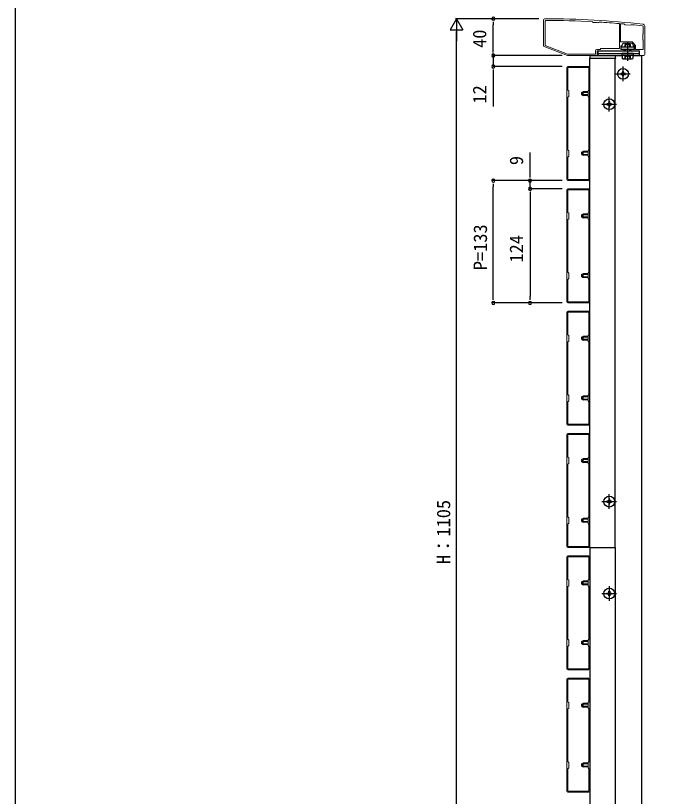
# Model space of a CAD drawing. Units: millimetres, scale not verified. Extents: x -1386 to 1386, y -2240 to 2242.
# Drawn here: x -1386 to -662, y 610 to 1459 of the extents above; entities that cross this region are included whole.
import ezdxf
from ezdxf.enums import TextEntityAlignment as Align

# ---------------------------------------------------------------- set-up
doc = ezdxf.new("R2010")
doc.units = ezdxf.units.MM
doc.header["$LTSCALE"] = 8
doc.layers.add('0-2_YKK_11', color=7, linetype='Continuous', lineweight=18)
for name, color, linetype in [('0-3_YKK_12', 2, 'Continuous'), ('0-4_YKK_13', 4, 'Continuous'), ('0-5_YKK_D', 6, 'Continuous'), ('0-6_YKK_ZWAK', 7, 'Continuous')]:
    doc.layers.add(name, color=color, linetype=linetype)
doc.styles.add('ＭＳ ゴシック', font='')
doc.styles.get('ＭＳ ゴシック').set_extended_font_data('MS Gothic')

msp = doc.modelspace()

# ---------------------------------------------------------------- linework, layer by layer
at = {"layer": '0-2_YKK_11'}
for p, q in [((-812.5, 1453.744), (-812.5, 1426.43)), ((-702.5, 1416.744), (-702.5, 1447.744)), ((-811.859, 1425.497), (-786.5, 1415.744)), ((-787, 1402.744), (-787, 1280.744)), ((-763, 1403.744), (-786, 1403.744)), ((-762, 1280.744), (-762, 1402.744)), ((-785.9, 1370.344), (-785.9, 1313.144)), ((-786, 1279.744), (-763, 1279.744)), ((-787, 1269.744), (-787, 1147.744)), ((-763, 1270.744), (-786, 1270.744)), ((-762, 1147.744), (-762, 1269.744)), ((-785.9, 1237.344), (-785.9, 1180.144)), ((-786, 1146.744), (-763, 1146.744)), ((-763, 1137.744), (-786, 1137.744)), ((-787, 1136.744), (-787, 1014.744)), ((-762, 1014.744), (-762, 1136.744)), ((-785.9, 1104.344), (-785.9, 1047.144)), ((-786, 1013.744), (-763, 1013.744)), ((-787, 1003.744), (-787, 881.744)), ((-763, 1004.744), (-786, 1004.744)), ((-762, 881.744), (-762, 1003.744)), ((-785.9, 971.344), (-785.9, 914.144)), ((-786, 880.744), (-763, 880.744)), ((-787, 870.744), (-787, 748.744)), ((-763, 871.744), (-786, 871.744)), ((-762, 748.744), (-762, 870.744)), ((-785.9, 838.344), (-785.9, 781.144)), ((-786, 747.744), (-763, 747.744)), ((-763, 738.744), (-786, 738.744)), ((-787, 737.744), (-787, 615.744)), ((-762, 615.744), (-762, 737.744)), ((-785.9, 705.344), (-785.9, 648.144)), ((-786, 614.744), (-763, 614.744))]:
    msp.add_line(p, q, dxfattribs=at)
for points in [[(-810.5, 1452.94), (-810.5, 1426.582), (-786.221, 1417.244), (-756, 1417.244)], [(-758.515, 1451.715), (-758.723, 1451.815), (-759.213, 1452.366), (-759.421, 1452.466)], [(-751.789, 1452.02), (-752.007, 1451.945), (-752.557, 1451.455), (-752.775, 1451.379)], [(-754.5, 1422.244), (-751, 1422.244), (-750, 1423.244), (-729.7, 1423.244), (-729.7, 1450.123), (-729.975, 1450.422)], [(-728.374, 1450.285), (-728.7, 1449.986), (-728.7, 1430.444)], [(-728.7, 1449.986), (-728.7, 1430.444), (-721, 1430.444), (-716.003, 1430.444), (-712.3, 1426.741), (-712.3, 1422.244), (-704, 1422.244), (-704, 1432.244), (-704.5, 1432.744), (-704.5, 1438.744), (-704, 1439.244), (-704, 1446.994)], [(-716.869, 1449.23), (-717.09, 1449.162), (-717.744, 1448.619), (-723.718, 1449.173), (-724.268, 1449.835), (-724.472, 1449.942)], [(-786.5, 1415.744), (-754, 1415.744), (-754, 1420.744), (-725, 1420.744), (-725, 1422.244), (-728.5, 1422.244), (-728.5, 1426.244), (-727, 1426.244), (-727, 1427.744), (-725.5, 1429.244), (-721.458, 1429.244), (-721.275, 1429.364), (-720.725, 1429.364), (-720.542, 1429.244), (-716.5, 1429.244), (-715, 1427.744), (-715, 1426.244), (-713.5, 1426.244), (-713.5, 1422.244), (-717, 1422.244), (-717, 1420.744), (-708, 1420.744), (-708, 1415.744), (-703.5, 1415.744)], [(-786.221, 1417.244), (-756, 1417.244), (-756, 1420.744)]]:
    msp.add_lwpolyline(points, dxfattribs=at)
for points in [[(-785.9, 1370.344), (-785.9, 1313.144), (-785, 1312.244), (-785, 1306.244), (-785.9, 1305.344), (-785.9, 1280.844), (-763.1, 1280.844), (-763.1, 1305.344), (-764, 1306.244), (-764, 1312.244), (-763.1, 1313.144), (-763.1, 1370.344), (-764, 1371.244), (-764, 1377.244), (-763.1, 1378.144), (-763.1, 1402.644), (-785.9, 1402.644), (-785.9, 1378.144), (-785, 1377.244), (-785, 1371.244)], [(-785.9, 1237.344), (-785.9, 1180.144), (-785, 1179.244), (-785, 1173.244), (-785.9, 1172.344), (-785.9, 1147.844), (-763.1, 1147.844), (-763.1, 1172.344), (-764, 1173.244), (-764, 1179.244), (-763.1, 1180.144), (-763.1, 1237.344), (-764, 1238.244), (-764, 1244.244), (-763.1, 1245.144), (-763.1, 1269.644), (-785.9, 1269.644), (-785.9, 1245.144), (-785, 1244.244), (-785, 1238.244)], [(-785.9, 1104.344), (-785.9, 1047.144), (-785, 1046.244), (-785, 1040.244), (-785.9, 1039.344), (-785.9, 1014.844), (-763.1, 1014.844), (-763.1, 1039.344), (-764, 1040.244), (-764, 1046.244), (-763.1, 1047.144), (-763.1, 1104.344), (-764, 1105.244), (-764, 1111.244), (-763.1, 1112.144), (-763.1, 1136.644), (-785.9, 1136.644), (-785.9, 1112.144), (-785, 1111.244), (-785, 1105.244)], [(-785.9, 971.344), (-785.9, 914.144), (-785, 913.244), (-785, 907.244), (-785.9, 906.344), (-785.9, 881.844), (-763.1, 881.844), (-763.1, 906.344), (-764, 907.244), (-764, 913.244), (-763.1, 914.144), (-763.1, 971.344), (-764, 972.244), (-764, 978.244), (-763.1, 979.144), (-763.1, 1003.644), (-785.9, 1003.644), (-785.9, 979.144), (-785, 978.244), (-785, 972.244)], [(-785.9, 838.344), (-785.9, 781.144), (-785, 780.244), (-785, 774.244), (-785.9, 773.344), (-785.9, 748.844), (-763.1, 748.844), (-763.1, 773.344), (-764, 774.244), (-764, 780.244), (-763.1, 781.144), (-763.1, 838.344), (-764, 839.244), (-764, 845.244), (-763.1, 846.144), (-763.1, 870.644), (-785.9, 870.644), (-785.9, 846.144), (-785, 845.244), (-785, 839.244)], [(-785.9, 705.344), (-785.9, 648.144), (-785, 647.244), (-785, 641.244), (-785.9, 640.344), (-785.9, 615.844), (-763.1, 615.844), (-763.1, 640.344), (-764, 641.244), (-764, 647.244), (-763.1, 648.144), (-763.1, 705.344), (-764, 706.244), (-764, 712.244), (-763.1, 713.144), (-763.1, 737.644), (-785.9, 737.644), (-785.9, 713.144), (-785, 712.244), (-785, 706.244)]]:
    msp.add_lwpolyline(points, close=True, dxfattribs=at)
for centre, radius, start, end in [((-810.5, 1453.744), 2, 89.80939, 179.99999), ((-809.5, 1452.94), 1, 89.75176, 180), ((-813.82, 455.752), 999.997, 83.71122, 89.80938), ((-813.82, 455.749), 998.2, 86.87597, 89.75176), ((-813.819, 455.767), 997.482, 86.49138, 86.82169), ((-813.822, 455.734), 998.215, 85.18167, 86.43713), ((-813.814, 455.825), 998.124, 84.86459, 85.08947), ((-813.82, 455.754), 998.195, 83.73506, 84.42628), ((-705, 1446.994), 1, 359.99999, 83.73507), ((-704.5, 1447.744), 2, 359.99999, 83.71124), ((-811.5, 1426.43), 1, 180.00003, 248.9625), ((-754.5, 1420.744), 1.5, 90.00001, 179.99999), ((-703.5, 1416.744), 1, 270.00001, 359.99999), ((-786, 1402.744), 1, 90.00001, 179.99999), ((-763, 1402.744), 1, 0.00001, 89.99999), ((-786, 1280.744), 1, 180.00001, 269.99999), ((-763, 1280.744), 1, 270.00001, 359.99999), ((-786, 1269.744), 1, 90.00001, 179.99999), ((-763, 1269.744), 1, 0.00001, 89.99999), ((-786, 1147.744), 1, 180.00001, 269.99999), ((-763, 1147.744), 1, 270.00001, 359.99999), ((-786, 1136.744), 1, 90.00001, 179.99999), ((-763, 1136.744), 1, 0.00001, 89.99999), ((-786, 1014.744), 1, 180.00001, 269.99999), ((-763, 1014.744), 1, 270.00001, 359.99999), ((-786, 1003.744), 1, 90.00001, 179.99999), ((-763, 1003.744), 1, 0.00001, 89.99999), ((-786, 881.744), 1, 180.00001, 269.99999), ((-763, 881.744), 1, 270.00001, 359.99999), ((-786, 870.744), 1, 90.00001, 179.99999), ((-763, 870.744), 1, 0.00001, 89.99999), ((-786, 748.744), 1, 180.00001, 269.99999), ((-763, 748.744), 1, 270.00001, 359.99999), ((-786, 737.744), 1, 90.00001, 179.99999), ((-763, 737.744), 1, 0.00001, 89.99999), ((-786, 615.744), 1, 180.00001, 269.99999), ((-763, 615.744), 1, 270.00001, 359.99999)]:
    msp.add_arc(centre, radius, start, end, dxfattribs=at)
at = {"layer": '0-3_YKK_12'}
for p, q in [((-762, 880.744), (-762, 1412.744)), ((-762, 1412.744), (-734.5, 1412.744)), ((-756, 1415.744), (-726.774, 1415.744)), ((-756, 1415.244), (-756, 1415.744)), ((-734.5, 880.744), (-734.5, 1412.744)), ((-762, 880.744), (-734.5, 880.744)), ((-762, 880.744), (-762, 236.244)), ((-762, 880.744), (-734.5, 880.744)), ((-734.5, 880.744), (-734.5, 346.244))]:
    msp.add_line(p, q, dxfattribs=at)
msp.add_lwpolyline([(-715.226, 1415.744), (-706, 1415.744), (-706, 345.744), (-756, 345.744), (-756, 346.244)], dxfattribs=at)
at = {"layer": '0-4_YKK_13'}
for p, q in [((-723.45, 1428.144), (-724, 1427.594)), ((-724, 1427.594), (-724, 1426.144)), ((-724, 1427.594), (-718, 1427.594)), ((-724, 1426.144), (-724, 1425.144)), ((-718.55, 1428.144), (-723.45, 1428.144)), ((-723.45, 1426.144), (-723.45, 1428.144)), ((-723.45, 1425.144), (-723.45, 1426.144)), ((-721, 1429.447), (-721, 1409.966)), ((-718.55, 1428.144), (-718, 1427.594)), ((-718.55, 1426.144), (-718.55, 1428.144)), ((-718.55, 1425.144), (-718.55, 1426.144)), ((-718, 1426.144), (-718, 1427.594)), ((-718, 1425.144), (-718, 1426.144)), ((-753.5, 1420.744), (-753.5, 1415.744)), ((-753.5, 1420.744), (-708.5, 1420.744)), ((-753.5, 1417.744), (-708.5, 1417.744)), ((-714.75, 1417.744), (-727.25, 1417.744)), ((-724, 1422.244), (-724, 1420.744)), ((-723.45, 1420.744), (-723.45, 1422.244)), ((-718.55, 1420.744), (-718.55, 1422.244)), ((-718, 1420.744), (-718, 1422.244)), ((-714.75, 1416.144), (-714.75, 1417.744)), ((-708.5, 1420.744), (-708.5, 1415.744)), ((-735.094, 1415.244), (-760.906, 1415.244)), ((-753.5, 1415.744), (-726.774, 1415.744)), ((-734.299, 1412.744), (-734, 1412.744)), ((-734, 1412.744), (-734.095, 1414.305)), ((-726.774, 1416.144), (-715.226, 1416.144)), ((-726.774, 1416.144), (-726.774, 1412.59)), ((-726, 1412.144), (-726.774, 1412.59)), ((-726, 1412.144), (-716, 1412.144)), ((-723.887, 1416.144), (-723.887, 1412.59)), ((-719.1, 1414.499), (-721, 1415.509)), ((-717.95, 1412.141), (-719.1, 1414.499)), ((-718.113, 1416.144), (-718.113, 1412.59)), ((-716, 1412.144), (-715.226, 1412.59)), ((-715.226, 1416.144), (-715.226, 1412.59)), ((-715.226, 1415.744), (-708.5, 1415.744)), ((-726, 1387.844), (-726, 1403.644)), ((-733.9, 1395.744), (-718.1, 1395.744)), ((-724.5, 1395.244), (-723.5, 1395.244)), ((-770.9, 1375.544), (-769.5, 1376.244)), ((-770.9, 1372.944), (-770.9, 1375.544)), ((-764, 1375.589), (-770.809, 1375.589)), ((-764, 1376.244), (-769.5, 1376.244)), ((-770.9, 1372.944), (-769.5, 1372.244)), ((-764, 1372.898), (-770.809, 1372.898)), ((-741, 1354.844), (-741, 1370.644)), ((-748.9, 1362.744), (-733.1, 1362.744)), ((-739.5, 1362.244), (-738.5, 1362.244)), ((-770.9, 1310.544), (-769.5, 1311.244)), ((-770.9, 1307.944), (-770.9, 1310.544)), ((-770.9, 1307.944), (-769.5, 1307.244)), ((-764, 1310.589), (-770.809, 1310.589)), ((-764, 1307.898), (-770.809, 1307.898)), ((-764, 1311.244), (-769.5, 1311.244)), ((-770.9, 1242.544), (-769.5, 1243.244)), ((-770.9, 1239.944), (-770.9, 1242.544)), ((-770.9, 1239.944), (-769.5, 1239.244)), ((-764, 1242.589), (-770.809, 1242.589)), ((-764, 1239.898), (-770.809, 1239.898)), ((-764, 1243.244), (-769.5, 1243.244)), ((-770.9, 1177.544), (-769.5, 1178.244)), ((-770.9, 1174.944), (-770.9, 1177.544)), ((-770.9, 1174.944), (-769.5, 1174.244)), ((-764, 1177.589), (-770.809, 1177.589)), ((-764, 1174.898), (-770.809, 1174.898)), ((-764, 1178.244), (-769.5, 1178.244)), ((-770.9, 1109.544), (-769.5, 1110.244)), ((-770.9, 1106.944), (-770.9, 1109.544)), ((-770.9, 1106.944), (-769.5, 1106.244)), ((-764, 1109.589), (-770.809, 1109.589)), ((-764, 1106.898), (-770.809, 1106.898)), ((-764, 1110.244), (-769.5, 1110.244)), ((-770.9, 1044.544), (-769.5, 1045.244)), ((-770.9, 1041.944), (-770.9, 1044.544)), ((-764, 1044.589), (-770.809, 1044.589)), ((-764, 1045.244), (-769.5, 1045.244)), ((-770.9, 1041.944), (-769.5, 1041.244)), ((-764, 1041.898), (-770.809, 1041.898)), ((-770.9, 976.544), (-769.5, 977.244)), ((-770.9, 973.944), (-770.9, 976.544)), ((-764, 976.589), (-770.809, 976.589)), ((-764, 977.244), (-769.5, 977.244)), ((-770.9, 973.944), (-769.5, 973.244)), ((-764, 973.898), (-770.809, 973.898)), ((-741, 922.844), (-741, 938.644)), ((-748.9, 930.744), (-733.1, 930.744)), ((-739.5, 930.244), (-738.5, 930.244)), ((-770.9, 911.544), (-769.5, 912.244)), ((-770.9, 908.944), (-770.9, 911.544)), ((-770.9, 908.944), (-769.5, 908.244)), ((-764, 911.589), (-770.809, 911.589)), ((-764, 908.898), (-770.809, 908.898)), ((-764, 912.244), (-769.5, 912.244)), ((-770.9, 843.544), (-769.5, 844.244)), ((-770.9, 840.944), (-770.9, 843.544)), ((-770.9, 840.944), (-769.5, 840.244)), ((-764, 843.589), (-770.809, 843.589)), ((-764, 840.898), (-770.809, 840.898)), ((-764, 844.244), (-769.5, 844.244)), ((-741, 838.644), (-741, 822.844)), ((-748.9, 830.744), (-733.1, 830.744)), ((-739.5, 831.244), (-738.5, 831.244)), ((-770.9, 778.544), (-769.5, 779.244)), ((-770.9, 775.944), (-770.9, 778.544)), ((-770.9, 775.944), (-769.5, 775.244)), ((-764, 778.589), (-770.809, 778.589)), ((-764, 775.898), (-770.809, 775.898)), ((-764, 779.244), (-769.5, 779.244)), ((-770.9, 710.544), (-769.5, 711.244)), ((-770.9, 707.944), (-770.9, 710.544)), ((-770.9, 707.944), (-769.5, 707.244)), ((-764, 710.589), (-770.809, 710.589)), ((-764, 707.898), (-770.809, 707.898)), ((-764, 711.244), (-769.5, 711.244)), ((-770.9, 645.544), (-769.5, 646.244)), ((-770.9, 642.944), (-770.9, 645.544)), ((-764, 645.589), (-770.809, 645.589)), ((-764, 646.244), (-769.5, 646.244)), ((-770.9, 642.944), (-769.5, 642.244)), ((-764, 642.898), (-770.809, 642.898))]:
    msp.add_line(p, q, dxfattribs=at)
msp.add_lwpolyline([(-728, 1425.144), (-714, 1425.144), (-714, 1422.244), (-728, 1422.244)], close=True, dxfattribs=at)
for points in [[(-727.25, 1417.744), (-727.25, 1416.144), (-714.75, 1416.144)], [(-761.905, 1414.305), (-762, 1412.744), (-761.701, 1412.744), (-734.299, 1412.744)], [(-724.05, 1412.141), (-722.9, 1414.499), (-721, 1415.509)], [(-727.5, 1396.244), (-728.5, 1396.244), (-728.5, 1395.244), (-727.5, 1395.244)], [(-725.5, 1397.244), (-725.5, 1398.244), (-726.5, 1398.244), (-726.5, 1397.244)], [(-726.5, 1394.244), (-726.5, 1393.244), (-725.5, 1393.244), (-725.5, 1394.244)], [(-723.5, 1395.244), (-723.5, 1396.244), (-724.5, 1396.244)], [(-764, 1372.244), (-769.5, 1372.244), (-769.5, 1376.244)], [(-742.5, 1363.244), (-743.5, 1363.244), (-743.5, 1362.244), (-742.5, 1362.244)], [(-740.5, 1364.244), (-740.5, 1365.244), (-741.5, 1365.244), (-741.5, 1364.244)], [(-741.5, 1361.244), (-741.5, 1360.244), (-740.5, 1360.244), (-740.5, 1361.244)], [(-738.5, 1362.244), (-738.5, 1363.244), (-739.5, 1363.244)], [(-764, 1307.244), (-769.5, 1307.244), (-769.5, 1311.244)], [(-764, 1239.244), (-769.5, 1239.244), (-769.5, 1243.244)], [(-764, 1174.244), (-769.5, 1174.244), (-769.5, 1178.244)], [(-764, 1106.244), (-769.5, 1106.244), (-769.5, 1110.244)], [(-764, 1041.244), (-769.5, 1041.244), (-769.5, 1045.244)], [(-764, 973.244), (-769.5, 973.244), (-769.5, 977.244)], [(-742.5, 931.244), (-743.5, 931.244), (-743.5, 930.244), (-742.5, 930.244)], [(-740.5, 932.244), (-740.5, 933.244), (-741.5, 933.244), (-741.5, 932.244)], [(-741.5, 929.244), (-741.5, 928.244), (-740.5, 928.244), (-740.5, 929.244)], [(-738.5, 930.244), (-738.5, 931.244), (-739.5, 931.244)], [(-764, 908.244), (-769.5, 908.244), (-769.5, 912.244)], [(-764, 840.244), (-769.5, 840.244), (-769.5, 844.244)], [(-741.5, 832.244), (-741.5, 833.244), (-740.5, 833.244), (-740.5, 832.244)], [(-742.5, 830.244), (-743.5, 830.244), (-743.5, 831.244), (-742.5, 831.244)], [(-740.5, 829.244), (-740.5, 828.244), (-741.5, 828.244), (-741.5, 829.244)], [(-738.5, 831.244), (-738.5, 830.244), (-739.5, 830.244)], [(-764, 775.244), (-769.5, 775.244), (-769.5, 779.244)], [(-764, 707.244), (-769.5, 707.244), (-769.5, 711.244)], [(-764, 642.244), (-769.5, 642.244), (-769.5, 646.244)]]:
    msp.add_lwpolyline(points, dxfattribs=at)
for centre in [(-726, 1395.744), (-741, 1362.744), (-741, 930.744), (-741, 830.744)]:
    msp.add_circle(centre, 5.9, dxfattribs=at)
for centre, radius, start, end in [((-760.906, 1414.244), 1, 90, 176.5), ((-735.094, 1414.244), 1, 3.5, 90), ((-725.33, 1414.699), 2.556, 235.61575, 304.38425), ((-721, 1421.697), 9.553, 252.41205, 287.58795), ((-716.67, 1414.699), 2.556, 235.61575, 304.38425), ((-727.5, 1397.244), 1, 270, 0), ((-727.5, 1394.244), 1, 0, 90), ((-724.5, 1397.244), 1, 180, 270), ((-724.5, 1394.244), 1, 90, 180), ((-742.5, 1364.244), 1, 270, 0), ((-742.5, 1361.244), 1, 0, 90), ((-739.5, 1364.244), 1, 180, 270), ((-739.5, 1361.244), 1, 90, 180), ((-742.5, 932.244), 1, 270, 0), ((-742.5, 929.244), 1, 0, 90), ((-739.5, 932.244), 1, 180, 270), ((-739.5, 929.244), 1, 90, 180), ((-742.5, 832.244), 1, 270, 0), ((-739.5, 832.244), 1, 180, 270), ((-742.5, 829.244), 1, 0, 90), ((-739.5, 829.244), 1, 90, 180)]:
    msp.add_arc(centre, radius, start, end, dxfattribs=at)
at = {"layer": '0-5_YKK_D'}
for p, q in [((-907, 1455.744), (-914, 1443.619)), ((-817.5, 1455.744), (-908, 1455.744)), ((-907, 1455.744), (-900, 1443.619)), ((-907, 1455.744), (-907, 1431.495)), ((-817.5, 1455.744), (-868, 1455.744)), ((-867, 1452.344), (-867, 1448.944)), ((-914, 1443.619), (-900, 1443.619)), ((-867, 1422.544), (-867, 1448.944)), ((-907, 364.744), (-907, 1441.744)), ((-867, 1422.544), (-867, 1429.344)), ((-867, 1419.144), (-867, 1422.544)), ((-867, 1419.144), (-867, 1422.544)), ((-792, 1415.744), (-868, 1415.744)), ((-817.5, 1415.744), (-868, 1415.744)), ((-867, 1415.744), (-867, 1403.744)), ((-792, 1403.744), (-868, 1403.744)), ((-867, 1400.344), (-867, 1396.944)), ((-867, 1396.944), (-867, 1360.277)), ((-827, 1286.544), (-827, 1310.41)), ((-827, 1283.144), (-827, 1286.544)), ((-792, 1279.744), (-868, 1279.744)), ((-867, 1276.344), (-867, 1272.944)), ((-792, 1279.744), (-828, 1279.744)), ((-827, 1270.744), (-827, 1279.744)), ((-867, 1153.544), (-867, 1272.944)), ((-792, 1270.744), (-828, 1270.744)), ((-792, 1270.744), (-828, 1270.744)), ((-827, 1267.344), (-827, 1263.944)), ((-827, 1267.344), (-827, 1263.944)), ((-827, 1263.944), (-827, 1153.544)), ((-827, 1263.944), (-827, 1257.144)), ((-792, 1146.744), (-868, 1146.744)), ((-867, 1150.144), (-867, 1153.544)), ((-792, 1146.744), (-828, 1146.744)), ((-827, 1150.144), (-827, 1153.544))]:
    msp.add_line(p, q, dxfattribs=at)
for centre, start, end in [((-867, 1455.744), 90, 270), ((-867, 1455.744), 270, 90), ((-867, 1415.744), 90, 270), ((-867, 1415.744), 90, 270), ((-867, 1415.744), 270, 90), ((-867, 1415.744), 270, 90), ((-867, 1403.744), 90, 270), ((-867, 1403.744), 270, 90), ((-867, 1279.744), 90, 270), ((-867, 1279.744), 270, 90), ((-827, 1279.744), 90, 270), ((-827, 1279.744), 270, 90), ((-827, 1270.744), 90, 270), ((-827, 1270.744), 90, 270), ((-827, 1270.744), 270, 90), ((-827, 1270.744), 270, 90), ((-867, 1146.744), 90, 270), ((-867, 1146.744), 270, 90), ((-827, 1146.744), 90, 270), ((-827, 1146.744), 270, 90)]:
    msp.add_arc(centre, 1.7, start, end, dxfattribs=at)
at = {"layer": '0-6_YKK_ZWAK'}
msp.add_lwpolyline([(1386, -2240), (-1386, -2240), (-1386, 2128)], dxfattribs=at)

# ---------------------------------------------------------------- texts
at = {"layer": '0-5_YKK_D', "style": 'ＭＳ ゴシック'}
for s, p in [('40', (-870.2, 1424.01)), ('12', (-870.2, 1363.477)), ('9', (-830.2, 1296.544)), ('P=133', (-869.4, 1182.31)), ('124', (-830.2, 1190.61)), ('H：1105', (-909.4, 862.71))]:
    msp.add_text(s, height=14.66, rotation=90, dxfattribs=at).set_placement(p, align=Align.BOTTOM_LEFT)

doc.saveas('drawing.dxf')
